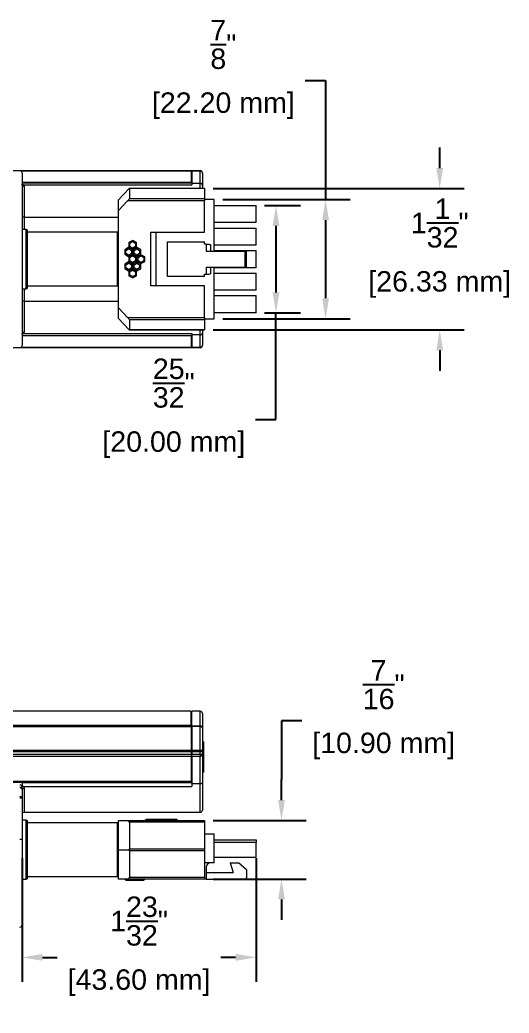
# Model space of a CAD drawing. Header units: inches. Extents: x 1 to 23.4, y -2.8 to 12.5.
# Drawn here: x 15.8 to 19.39, y 3.95 to 11.24 of the extents above; entities that cross this region are included whole.
import ezdxf

# ---------------------------------------------------------------- set-up
doc = ezdxf.new("R2010")
doc.units = ezdxf.units.IN
doc.header["$MEASUREMENT"] = 0
doc.layers.get('Defpoints').update_dxf_attribs({"color": 1})
doc.layers.add('Graze 2.0 Int', color=7, linetype='Continuous')
doc.styles.get("Standard").update_dxf_attribs({"font": 'Arial.ttf'})
doc.dimstyles.new('.1 DIM', dxfattribs={"dimscale": 0, "dimtxt": 0.15, "dimasz": 0.15, "dimexe": 0.18, "dimexo": 0.0625, "dimgap": 0.09, "dimtad": 0, "dimtih": 1, "dimtoh": 1, "dimdec": 5, "dimzin": 0, "dimdsep": 46, "dimlunit": 4, "dimtxsty": 'Standard', "dimcen": 0.09, "dimadec": 0, "dimazin": 0, "dimtfac": 1, "dimtdec": 5, "dimtofl": 0, "dimtmove": 0, "dimatfit": 3, "dimfxl": 1, "dimtolj": 1, "dimtzin": 0, "dimarcsym": 0})

# ---------------------------------------------------------------- blocks, each defined once
blk = doc.blocks.new('*D13')
at = {"layer": 'Defpoints', "color": 0, "lineweight": -2, "transparency": 16777216}
for p, q in [((15.8195, 5.0857), (15.8195, 4.1788)), ((17.536, 5.0857), (17.536, 4.1788)), ((15.9695, 4.3588), (16.0782, 4.3588)), ((17.386, 4.3588), (17.2773, 4.3588))]:
    blk.add_line(p, q, dxfattribs=at)
at = {"layer": 'Defpoints', "color": 0, "transparency": 16777216}
for p in [(15.8195, 5.1482), (17.536, 5.1482), (17.536, 4.3588)]:
    blk.add_point(p, dxfattribs=at)
for points in [[(15.9695, 4.3838), (15.9695, 4.3338), (15.8195, 4.3588)], [(17.386, 4.3838), (17.386, 4.3338), (17.536, 4.3588)]]:
    blk.add_solid(points, dxfattribs=at)
at = {"layer": 'Defpoints', "color": 0, "transparency": 16777216, "char_height": 0.15, "attachment_point": 5}
for s, insert in [('\\A1;1{\\H1x;\\S23/32;}"', (16.6777, 4.6253)), ('\\A1;[43.60 mm]', (16.6777, 4.1734))]:
    blk.add_mtext(s, dxfattribs=dict(at, insert=insert))
blk = doc.blocks.new('*D14')
at = {"layer": 'Defpoints', "color": 0, "lineweight": -2, "transparency": 16777216}
for p, q in [((17.8722, 6.0952), (17.7222, 6.0952)), ((17.7222, 6.0952), (17.7222, 5.6627)), ((17.7222, 5.5127), (17.7222, 5.6627)), ((17.2206, 5.3627), (17.9022, 5.3627)), ((17.2206, 4.9336), (17.9022, 4.9336)), ((17.7222, 4.7836), (17.7222, 4.6336))]:
    blk.add_line(p, q, dxfattribs=at)
at = {"layer": 'Defpoints', "color": 0, "transparency": 16777216}
for p in [(17.1581, 5.3627), (17.1581, 4.9336), (17.7222, 4.9336)]:
    blk.add_point(p, dxfattribs=at)
for points in [[(17.6972, 5.5127), (17.7472, 5.5127), (17.7222, 5.3627)], [(17.6972, 4.7836), (17.7472, 4.7836), (17.7222, 4.9336)]]:
    blk.add_solid(points, dxfattribs=at)
at = {"layer": 'Defpoints', "color": 0, "transparency": 16777216, "char_height": 0.15, "attachment_point": 5}
for s, insert in [('\\A1;{\\H1x;\\S7/16;}"', (18.4717, 6.3596)), ('\\A1;[10.90 mm]', (18.4717, 5.9098))]:
    blk.add_mtext(s, dxfattribs=dict(at, insert=insert))
blk = doc.blocks.new('*D21')
at = {"layer": 'Defpoints', "color": 0, "lineweight": -2, "transparency": 16777216}
for p, q in [((17.5985, 9.8751), (17.8619, 9.8751)), ((17.6819, 9.7251), (17.6819, 9.2377)), ((17.5985, 9.0877), (17.8619, 9.0877)), ((17.6819, 8.3059), (17.6819, 9.0877)), ((17.5319, 8.3059), (17.6819, 8.3059))]:
    blk.add_line(p, q, dxfattribs=at)
at = {"layer": 'Defpoints', "color": 0, "transparency": 16777216}
for p in [(17.536, 9.8751), (17.536, 9.0877), (17.6819, 9.0877)]:
    blk.add_point(p, dxfattribs=at)
for points in [[(17.6569, 9.7251), (17.7069, 9.7251), (17.6819, 9.8751)], [(17.6569, 9.2377), (17.7069, 9.2377), (17.6819, 9.0877)]]:
    blk.add_solid(points, dxfattribs=at)
at = {"layer": 'Defpoints', "color": 0, "transparency": 16777216, "char_height": 0.15, "attachment_point": 5}
for s, insert in [('\\A1;{\\H1x;\\S25/32;}"', (16.9324, 8.5723)), ('\\A1;[20.00 mm]', (16.9324, 8.1204))]:
    blk.add_mtext(s, dxfattribs=dict(at, insert=insert))
blk = doc.blocks.new('*D22')
at = {"layer": 'Defpoints', "color": 0, "lineweight": -2, "transparency": 16777216}
for p, q in [((17.8956, 10.7926), (18.0456, 10.7926)), ((18.0456, 10.7926), (18.0456, 9.9184)), ((17.2914, 9.9184), (18.2256, 9.9184)), ((18.0456, 9.7684), (18.0456, 9.1944)), ((17.2914, 9.0444), (18.2256, 9.0444))]:
    blk.add_line(p, q, dxfattribs=at)
at = {"layer": 'Defpoints', "color": 0, "transparency": 16777216}
for p in [(17.2289, 9.9184), (17.2289, 9.0444), (18.0456, 9.0444)]:
    blk.add_point(p, dxfattribs=at)
for points in [[(18.0206, 9.7684), (18.0706, 9.7684), (18.0456, 9.9184)], [(18.0206, 9.1944), (18.0706, 9.1944), (18.0456, 9.0444)]]:
    blk.add_solid(points, dxfattribs=at)
at = {"layer": 'Defpoints', "color": 0, "transparency": 16777216, "char_height": 0.15, "attachment_point": 5}
for s, insert in [('\\A1;{\\H1x;\\S7/8;}"', (17.296, 11.057)), ('\\A1;[22.20 mm]', (17.296, 10.6072))]:
    blk.add_mtext(s, dxfattribs=dict(at, insert=insert))
blk = doc.blocks.new('*D23')
at = {"layer": 'Defpoints', "color": 0, "lineweight": -2, "transparency": 16777216}
for p, q in [((18.8825, 10.1498), (18.8825, 10.2998)), ((17.2206, 9.9998), (19.0625, 9.9998)), ((17.2206, 8.963), (19.0625, 8.963)), ((18.8825, 8.813), (18.8825, 8.663))]:
    blk.add_line(p, q, dxfattribs=at)
at = {"layer": 'Defpoints', "color": 0, "transparency": 16777216}
for p in [(17.1581, 9.9998), (17.1581, 8.963), (18.8825, 8.963)]:
    blk.add_point(p, dxfattribs=at)
for points in [[(18.8575, 10.1498), (18.9075, 10.1498), (18.8825, 9.9998)], [(18.8575, 8.813), (18.9075, 8.813), (18.8825, 8.963)]]:
    blk.add_solid(points, dxfattribs=at)
at = {"layer": 'Defpoints', "color": 0, "transparency": 16777216, "char_height": 0.15, "attachment_point": 5}
for s, insert in [('\\A1;1{\\H1x;\\S1/32;}"', (18.8825, 9.7468)), ('\\A1;[26.33 mm]', (18.8825, 9.296))]:
    blk.add_mtext(s, dxfattribs=dict(at, insert=insert))

msp = doc.modelspace()

# ---------------------------------------------------------------- linework, layer by layer
at = {"layer": 'Graze 2.0 Int', "color": 7, "linetype": 'Continuous', "lineweight": 15}
for p, q in [((12.678801, 10.131035), (17.061604, 10.131035)), ((17.061604, 10.127956), (17.061604, 10.131035)), ((17.063572, 10.131035), (17.126565, 10.131035)), ((17.063572, 10.127956), (17.063572, 10.131035)), ((17.126565, 10.131035), (17.126565, 10.127956)), ((15.819478, 10.114608), (15.819478, 8.848249)), ((17.061604, 10.044421), (17.061604, 10.127956)), ((17.061604, 10.065073), (17.063572, 10.06509)), ((17.126565, 10.127956), (17.063572, 10.127956)), ((17.063572, 10.127956), (17.063572, 10.041811)), ((17.126565, 10.036799), (17.126565, 10.127956)), ((17.142313, 10.11344), (17.142313, 10.115287)), ((17.142313, 10.11344), (17.142313, 10.02263)), ((17.061604, 10.044421), (15.819478, 10.044421)), ((15.819478, 10.041811), (17.063572, 10.041811)), ((15.821587, 10.026522), (15.820438, 10.027495)), ((15.829717, 10.02625), (15.829732, 10.026239)), ((15.829815, 10.02625), (17.063572, 10.02625)), ((15.835226, 10.017386), (15.835226, 10.008619)), ((16.528139, 9.917239), (16.605674, 9.99983)), ((17.158061, 9.99983), (16.605674, 9.99983)), ((16.606879, 9.998625), (16.606879, 9.927109)), ((17.158061, 9.998625), (16.606879, 9.998625)), ((17.061604, 10.046057), (17.063572, 10.046064)), ((17.061604, 10.041811), (17.061604, 10.044421)), ((17.063572, 10.041811), (17.063572, 10.036799)), ((17.063572, 10.036799), (17.063572, 10.02625)), ((17.126565, 10.036799), (17.063572, 10.036799)), ((17.142313, 10.02263), (17.142313, 9.99983)), ((17.158061, 9.99983), (17.158061, 9.998625)), ((17.158061, 9.998625), (17.158061, 9.927109)), ((16.528139, 9.838499), (16.528139, 9.917239)), ((16.606879, 9.927109), (17.158061, 9.927109)), ((17.158061, 9.927109), (17.158061, 9.908629)), ((17.228927, 9.918437), (17.158061, 9.918437)), ((17.228927, 9.540484), (17.228927, 9.918437)), ((16.593976, 9.908629), (16.528139, 9.838499)), ((16.528139, 9.124358), (16.528139, 9.838499)), ((17.158061, 9.908629), (16.593976, 9.908629)), ((17.158061, 9.678279), (17.158061, 9.908629)), ((17.228927, 9.87513), (17.536013, 9.87513)), ((17.536013, 9.749145), (17.536013, 9.87513)), ((15.835226, 9.788515), (15.819478, 9.788515)), ((15.850974, 9.697964), (15.819478, 9.697964)), ((17.536013, 9.749145), (17.228927, 9.749145)), ((17.228927, 9.709775), (17.536013, 9.709775)), ((17.536013, 9.583791), (17.536013, 9.709775)), ((16.520265, 9.678279), (15.858848, 9.678279)), ((16.76436, 9.678279), (17.158061, 9.678279)), ((16.76436, 9.284578), (16.76436, 9.678279)), ((16.80373, 9.284578), (16.80373, 9.678279)), ((16.600933, 9.566913), (16.572249, 9.550352)), ((16.580496, 9.54559), (16.572249, 9.550352)), ((16.572249, 9.550352), (16.572249, 9.51723)), ((16.580496, 9.54559), (16.600933, 9.557389)), ((16.600933, 9.557389), (16.600933, 9.566913)), ((16.629617, 9.550352), (16.600933, 9.566913)), ((16.600933, 9.557389), (16.62137, 9.54559)), ((16.631203, 9.61924), (16.602549, 9.602697)), ((16.610732, 9.597972), (16.602549, 9.602697)), ((16.602549, 9.602697), (16.602549, 9.56961)), ((16.610732, 9.574334), (16.602549, 9.56961)), ((16.602549, 9.56961), (16.631203, 9.553066)), ((16.610732, 9.597972), (16.631203, 9.609791)), ((16.610732, 9.574334), (16.610732, 9.597972)), ((16.631203, 9.562515), (16.610732, 9.574334)), ((16.62137, 9.54559), (16.629617, 9.550352)), ((16.629617, 9.51723), (16.629617, 9.550352)), ((16.631203, 9.609791), (16.631203, 9.61924)), ((16.659857, 9.602697), (16.631203, 9.61924)), ((16.631203, 9.609791), (16.651674, 9.597972)), ((16.651674, 9.574334), (16.631203, 9.562515)), ((16.631203, 9.553066), (16.659857, 9.56961)), ((16.631203, 9.553066), (16.631203, 9.562515)), ((16.661563, 9.566913), (16.632879, 9.550352)), ((16.641126, 9.54559), (16.632879, 9.550352)), ((16.632879, 9.550352), (16.632879, 9.51723)), ((16.641126, 9.54559), (16.661563, 9.557389)), ((16.651674, 9.597972), (16.659857, 9.602697)), ((16.651674, 9.597972), (16.651674, 9.574334)), ((16.651674, 9.574334), (16.659857, 9.56961)), ((16.659857, 9.56961), (16.659857, 9.602697)), ((16.661563, 9.557389), (16.661563, 9.566913)), ((16.690247, 9.550352), (16.661563, 9.566913)), ((16.661563, 9.557389), (16.682, 9.54559)), ((16.682, 9.54559), (16.690247, 9.550352)), ((16.690247, 9.51723), (16.690247, 9.550352)), ((16.886407, 9.353476), (16.886407, 9.609381)), ((16.886407, 9.609381), (17.158061, 9.609381)), ((17.158061, 9.592403), (17.158061, 9.609381)), ((17.169872, 9.591665), (17.158061, 9.592403)), ((17.169872, 9.591665), (17.169872, 9.540484)), ((17.536013, 9.583791), (17.228927, 9.583791)), ((16.580496, 9.521992), (16.572249, 9.51723)), ((16.572249, 9.51723), (16.600933, 9.500669)), ((16.580496, 9.521992), (16.580496, 9.54559)), ((16.600933, 9.510193), (16.580496, 9.521992)), ((16.62137, 9.521992), (16.600933, 9.510193)), ((16.600933, 9.500669), (16.629617, 9.51723)), ((16.600933, 9.500669), (16.600933, 9.510193)), ((16.631264, 9.514289), (16.602806, 9.497859)), ((16.610568, 9.493378), (16.602806, 9.497859)), ((16.602806, 9.497859), (16.602806, 9.464999)), ((16.610568, 9.493378), (16.631264, 9.505326)), ((16.610568, 9.46948), (16.610568, 9.493378)), ((16.62137, 9.54559), (16.62137, 9.521992)), ((16.62137, 9.521992), (16.629617, 9.51723)), ((16.631264, 9.505326), (16.631264, 9.514289)), ((16.659722, 9.497859), (16.631264, 9.514289)), ((16.631264, 9.505326), (16.65196, 9.493378)), ((16.641126, 9.521992), (16.632879, 9.51723)), ((16.632879, 9.51723), (16.661563, 9.500669)), ((16.641126, 9.521992), (16.641126, 9.54559)), ((16.661563, 9.510193), (16.641126, 9.521992)), ((16.65196, 9.493378), (16.659722, 9.497859)), ((16.65196, 9.493378), (16.65196, 9.46948)), ((16.659722, 9.464999), (16.659722, 9.497859)), ((16.682, 9.521992), (16.661563, 9.510193)), ((16.661563, 9.500669), (16.690247, 9.51723)), ((16.661563, 9.500669), (16.661563, 9.510193)), ((16.691894, 9.514289), (16.663436, 9.497859)), ((16.671198, 9.493378), (16.663436, 9.497859)), ((16.663436, 9.497859), (16.663436, 9.464999)), ((16.671198, 9.493378), (16.691894, 9.505326)), ((16.671198, 9.46948), (16.671198, 9.493378)), ((16.682, 9.54559), (16.682, 9.521992)), ((16.682, 9.521992), (16.690247, 9.51723)), ((16.691894, 9.505326), (16.691894, 9.514289)), ((16.720352, 9.497859), (16.691894, 9.514289)), ((16.691894, 9.505326), (16.71259, 9.493378)), ((16.71259, 9.493378), (16.720352, 9.497859)), ((16.71259, 9.493378), (16.71259, 9.46948)), ((16.720352, 9.464999), (16.720352, 9.497859)), ((17.169872, 9.540484), (17.453336, 9.540484)), ((17.228927, 9.544421), (17.536013, 9.544421)), ((17.453336, 9.540484), (17.453336, 9.422374)), ((17.453336, 9.540484), (17.465147, 9.540484)), ((17.465147, 9.422374), (17.465147, 9.540484)), ((17.536013, 9.418437), (17.536013, 9.544421)), ((16.600933, 9.462188), (16.572249, 9.445627)), ((16.580496, 9.440866), (16.572249, 9.445627)), ((16.572249, 9.445627), (16.572249, 9.412506)), ((16.580496, 9.417267), (16.572249, 9.412506)), ((16.572249, 9.412506), (16.600933, 9.395945)), ((16.580496, 9.440866), (16.600933, 9.452665)), ((16.580496, 9.417267), (16.580496, 9.440866)), ((16.600933, 9.405468), (16.580496, 9.417267)), ((16.600933, 9.452665), (16.600933, 9.462188)), ((16.629617, 9.445627), (16.600933, 9.462188)), ((16.600933, 9.452665), (16.62137, 9.440866)), ((16.62137, 9.417267), (16.600933, 9.405468)), ((16.600933, 9.395945), (16.629617, 9.412506)), ((16.600933, 9.395945), (16.600933, 9.405468)), ((16.631203, 9.409791), (16.602549, 9.393248)), ((16.610568, 9.46948), (16.602806, 9.464999)), ((16.602806, 9.464999), (16.631264, 9.448568)), ((16.631264, 9.457531), (16.610568, 9.46948)), ((16.62137, 9.440866), (16.629617, 9.445627)), ((16.62137, 9.440866), (16.62137, 9.417267)), ((16.62137, 9.417267), (16.629617, 9.412506)), ((16.629617, 9.412506), (16.629617, 9.445627)), ((16.631203, 9.400343), (16.631203, 9.409791)), ((16.659857, 9.393248), (16.631203, 9.409791)), ((16.65196, 9.46948), (16.631264, 9.457531)), ((16.631264, 9.448568), (16.659722, 9.464999)), ((16.631264, 9.448568), (16.631264, 9.457531)), ((16.661563, 9.462188), (16.632879, 9.445627)), ((16.641126, 9.440866), (16.632879, 9.445627)), ((16.632879, 9.445627), (16.632879, 9.412506)), ((16.641126, 9.417267), (16.632879, 9.412506)), ((16.632879, 9.412506), (16.661563, 9.395945)), ((16.641126, 9.440866), (16.661563, 9.452665)), ((16.641126, 9.417267), (16.641126, 9.440866)), ((16.661563, 9.405468), (16.641126, 9.417267)), ((16.65196, 9.46948), (16.659722, 9.464999)), ((16.661563, 9.452665), (16.661563, 9.462188)), ((16.690247, 9.445627), (16.661563, 9.462188)), ((16.661563, 9.452665), (16.682, 9.440866)), ((16.682, 9.417267), (16.661563, 9.405468)), ((16.661563, 9.395945), (16.690247, 9.412506)), ((16.661563, 9.395945), (16.661563, 9.405468)), ((16.671198, 9.46948), (16.663436, 9.464999)), ((16.663436, 9.464999), (16.691894, 9.448568)), ((16.691894, 9.457531), (16.671198, 9.46948)), ((16.682, 9.440866), (16.690247, 9.445627)), ((16.682, 9.440866), (16.682, 9.417267)), ((16.682, 9.417267), (16.690247, 9.412506)), ((16.690247, 9.412506), (16.690247, 9.445627)), ((16.71259, 9.46948), (16.691894, 9.457531)), ((16.691894, 9.448568), (16.720352, 9.464999)), ((16.691894, 9.448568), (16.691894, 9.457531)), ((16.71259, 9.46948), (16.720352, 9.464999)), ((17.169872, 9.422374), (17.453336, 9.422374)), ((17.169872, 9.422374), (17.169872, 9.371192)), ((17.228927, 9.044421), (17.228927, 9.422374)), ((17.536013, 9.418437), (17.228927, 9.418437)), ((17.453336, 9.422374), (17.465147, 9.422374)), ((16.610732, 9.388523), (16.602549, 9.393248)), ((16.602549, 9.393248), (16.602549, 9.360161)), ((16.610732, 9.364885), (16.602549, 9.360161)), ((16.602549, 9.360161), (16.631203, 9.343617)), ((16.610732, 9.388523), (16.631203, 9.400343)), ((16.610732, 9.364885), (16.610732, 9.388523)), ((16.631203, 9.353066), (16.610732, 9.364885)), ((16.631203, 9.400343), (16.651674, 9.388523)), ((16.651674, 9.364885), (16.631203, 9.353066)), ((16.631203, 9.343617), (16.659857, 9.360161)), ((16.631203, 9.343617), (16.631203, 9.353066)), ((16.651674, 9.388523), (16.659857, 9.393248)), ((16.651674, 9.388523), (16.651674, 9.364885)), ((16.651674, 9.364885), (16.659857, 9.360161)), ((16.659857, 9.360161), (16.659857, 9.393248)), ((17.158061, 9.353476), (16.886407, 9.353476)), ((17.158061, 9.370454), (17.169872, 9.371192)), ((17.158061, 9.353476), (17.158061, 9.370454)), ((17.228927, 9.379067), (17.536013, 9.379067)), ((17.536013, 9.253082), (17.536013, 9.379067)), ((15.819478, 9.264893), (15.850974, 9.264893)), ((15.858848, 9.284578), (16.520265, 9.284578)), ((17.158061, 9.284578), (16.76436, 9.284578)), ((17.158061, 9.054229), (17.158061, 9.284578)), ((17.536013, 9.253082), (17.228927, 9.253082)), ((17.228927, 9.213712), (17.536013, 9.213712)), ((17.536013, 9.087728), (17.536013, 9.213712)), ((15.835226, 9.174342), (15.819478, 9.174342)), ((16.528139, 9.124358), (16.593976, 9.054229)), ((16.528139, 9.045618), (16.528139, 9.124358)), ((16.605674, 8.963027), (16.528139, 9.045618)), ((16.593976, 9.054229), (17.158061, 9.054229)), ((17.158061, 9.054229), (17.158061, 9.035749)), ((17.158061, 9.044421), (17.228927, 9.044421)), ((17.536013, 9.087728), (17.228927, 9.087728)), ((17.158061, 9.035749), (16.606879, 9.035749)), ((16.606879, 9.035749), (16.606879, 8.964232)), ((16.606879, 8.964232), (17.158061, 8.964232)), ((17.158061, 9.035749), (17.158061, 8.964232)), ((17.158061, 8.964232), (17.158061, 8.963027)), ((15.819478, 8.921046), (17.063572, 8.921046)), ((17.061604, 8.918437), (15.819478, 8.918437)), ((15.829732, 8.936619), (15.829717, 8.936608)), ((15.829815, 8.936608), (17.063572, 8.936608)), ((16.605674, 8.963027), (17.158061, 8.963027)), ((17.061604, 8.918437), (17.061604, 8.921046)), ((17.061604, 8.834901), (17.061604, 8.918437)), ((17.061604, 8.916801), (17.063572, 8.916794)), ((17.061604, 8.897784), (17.063572, 8.897767)), ((17.063572, 8.936608), (17.063572, 8.926059)), ((17.126565, 8.926059), (17.063572, 8.926059)), ((17.063572, 8.926059), (17.063572, 8.921046)), ((17.063572, 8.921046), (17.063572, 8.834901)), ((17.126565, 8.834901), (17.126565, 8.926059)), ((17.142313, 8.963027), (17.142313, 8.940228)), ((17.142313, 8.940228), (17.142313, 8.849418)), ((17.061604, 8.831822), (12.678801, 8.831822)), ((17.061604, 8.831822), (17.061604, 8.834901)), ((17.063572, 8.834901), (17.126565, 8.834901)), ((17.063572, 8.831822), (17.063572, 8.834901)), ((17.126565, 8.831822), (17.063572, 8.831822)), ((17.126565, 8.834901), (17.126565, 8.831822)), ((17.142313, 8.84757), (17.142313, 8.849418)), ((17.057667, 6.163926), (5.226957, 6.163926)), ((17.057667, 6.163926), (17.057667, 6.062101)), ((17.126565, 6.163926), (17.063572, 6.163926)), ((17.063572, 6.057217), (17.063572, 6.163926)), ((17.142313, 6.148178), (17.142313, 6.042623)), ((17.061604, 6.052155), (5.223021, 6.052155)), ((17.061604, 6.049122), (5.223021, 6.049122)), ((5.226957, 6.062101), (17.057667, 6.062101)), ((17.063572, 6.11865), (17.057667, 6.11865)), ((17.057667, 6.062101), (17.057667, 6.052155)), ((17.061604, 6.049122), (17.061604, 6.052155)), ((17.061604, 5.878769), (17.061604, 6.049122)), ((17.063572, 6.057217), (17.126565, 6.057217)), ((17.063572, 6.052396), (17.063572, 6.057217)), ((17.126565, 6.052396), (17.063572, 6.052396)), ((17.063572, 6.052396), (17.063572, 5.878769)), ((17.126565, 6.052396), (17.126565, 6.057217)), ((17.126565, 5.878769), (17.126565, 6.052396)), ((17.142313, 6.042623), (17.142313, 5.873786)), ((17.061604, 5.96117), (17.063572, 5.96117)), ((17.150187, 5.939868), (17.142313, 5.939868)), ((17.150187, 5.939868), (17.150187, 5.871553)), ((5.223021, 5.878769), (17.061604, 5.878769)), ((17.061604, 5.866311), (5.223021, 5.866311)), ((5.223021, 5.849013), (17.061604, 5.849013)), ((17.061604, 5.83375), (5.223021, 5.83375)), ((17.061604, 5.866311), (17.061604, 5.878769)), ((17.061604, 5.849013), (17.061604, 5.866311)), ((17.061604, 5.86568), (17.063572, 5.865697)), ((17.061604, 5.83375), (17.061604, 5.849013)), ((17.061604, 5.846664), (17.063572, 5.846671)), ((17.061604, 5.648058), (17.061604, 5.83375)), ((17.063572, 5.878769), (17.126565, 5.878769)), ((17.063572, 5.866311), (17.063572, 5.878769)), ((17.126565, 5.866311), (17.063572, 5.866311)), ((17.063572, 5.866311), (17.063572, 5.849013)), ((17.063572, 5.849013), (17.126565, 5.849013)), ((17.063572, 5.83375), (17.063572, 5.849013)), ((17.126565, 5.83375), (17.063572, 5.83375)), ((17.063572, 5.83375), (17.063572, 5.64263)), ((17.126565, 5.878769), (17.126565, 5.866311)), ((17.142313, 5.866311), (17.126565, 5.866311)), ((17.126565, 5.849013), (17.126565, 5.866311)), ((17.126565, 5.849013), (17.142313, 5.849013)), ((17.126565, 5.849013), (17.126565, 5.83375)), ((17.126565, 5.632259), (17.126565, 5.83375)), ((17.142313, 5.866311), (17.142313, 5.873786)), ((17.150187, 5.871553), (17.142313, 5.871553)), ((17.142313, 5.866311), (17.142313, 5.849013)), ((17.150187, 5.856447), (17.142313, 5.856447)), ((17.142313, 5.839855), (17.142313, 5.849013)), ((17.150187, 5.844416), (17.142313, 5.844416)), ((17.142313, 5.839855), (17.142313, 5.639131)), ((17.150187, 5.871553), (17.150187, 5.856447)), ((17.150187, 5.856447), (17.150187, 5.844416)), ((17.150187, 5.844416), (17.150187, 5.810507)), ((17.061604, 5.81977), (17.063572, 5.819763)), ((17.061604, 5.800754), (17.063572, 5.800737)), ((17.063572, 5.762371), (17.061604, 5.762371)), ((17.150187, 5.810507), (17.142313, 5.810507)), ((17.150187, 5.810507), (17.150187, 5.71936)), ((17.063572, 5.719064), (17.061604, 5.719064)), ((17.150187, 5.71936), (17.142313, 5.71936)), ((17.142313, 5.716668), (17.150187, 5.716668)), ((17.150187, 5.716588), (17.142313, 5.716588)), ((17.142313, 5.716567), (17.150187, 5.716567)), ((17.150187, 5.71936), (17.150187, 5.716668)), ((17.150187, 5.716668), (17.150187, 5.716588)), ((17.150187, 5.716588), (17.150187, 5.716567)), ((17.061604, 5.648058), (5.223021, 5.648058)), ((15.819478, 5.64263), (15.740738, 5.64263)), ((15.819478, 5.64263), (17.063572, 5.64263)), ((15.829717, 5.612454), (15.829732, 5.612435)), ((15.829815, 5.612454), (17.063572, 5.612454)), ((17.063572, 5.671814), (17.061604, 5.671814)), ((17.063572, 5.64263), (17.063572, 5.632259)), ((17.126565, 5.632259), (17.063572, 5.632259)), ((17.063572, 5.632259), (17.063572, 5.612454)), ((15.819478, 5.589431), (15.819478, 5.526153)), ((15.835226, 5.597943), (15.835226, 5.584867)), ((15.819478, 5.526153), (15.819478, 5.226997)), ((15.835226, 5.423768), (17.126565, 5.423768)), ((15.850974, 5.364713), (15.819478, 5.364713)), ((16.520265, 5.345028), (15.858848, 5.345028)), ((16.528139, 5.148177), (16.528139, 5.362744)), ((16.528139, 5.362744), (16.593976, 5.362744)), ((16.593976, 5.362744), (17.158061, 5.362744)), ((16.606879, 5.349841), (16.606879, 5.154959)), ((17.158061, 5.349841), (16.606879, 5.349841)), ((16.731683, 5.370927), (16.7235, 5.362744)), ((16.752154, 5.370927), (16.731683, 5.370927)), ((16.752154, 5.362744), (16.752154, 5.370927)), ((16.772625, 5.370927), (16.752154, 5.370927)), ((16.762077, 5.370992), (16.762012, 5.370927)), ((16.782514, 5.370992), (16.762077, 5.370992)), ((16.772625, 5.370927), (16.780808, 5.362744)), ((16.782514, 5.362744), (16.782514, 5.370992)), ((16.802951, 5.370992), (16.782514, 5.370992)), ((16.792313, 5.370927), (16.78413, 5.362744)), ((16.812784, 5.370927), (16.792313, 5.370927)), ((16.802951, 5.370992), (16.803015, 5.370927)), ((16.812784, 5.362744), (16.812784, 5.370927)), ((16.833255, 5.370927), (16.812784, 5.370927)), ((16.822707, 5.370992), (16.822642, 5.370927)), ((16.843144, 5.370992), (16.822707, 5.370992)), ((16.833255, 5.370927), (16.841438, 5.362744)), ((16.843144, 5.362744), (16.843144, 5.370992)), ((16.863581, 5.370992), (16.843144, 5.370992)), ((16.852943, 5.370927), (16.84476, 5.362744)), ((16.873414, 5.370927), (16.852943, 5.370927)), ((16.863581, 5.370992), (16.863645, 5.370927)), ((16.873414, 5.362744), (16.873414, 5.370927)), ((16.893885, 5.370927), (16.873414, 5.370927)), ((16.883337, 5.370992), (16.883272, 5.370927)), ((16.903774, 5.370992), (16.883337, 5.370992)), ((16.893885, 5.370927), (16.902068, 5.362744)), ((16.903774, 5.362744), (16.903774, 5.370992)), ((16.924211, 5.370992), (16.903774, 5.370992)), ((16.924211, 5.370992), (16.932458, 5.362744)), ((16.934105, 5.370506), (16.924696, 5.370506)), ((16.934105, 5.362744), (16.934105, 5.370506)), ((16.954801, 5.370506), (16.934105, 5.370506)), ((16.954801, 5.370506), (16.962563, 5.362744)), ((17.158061, 5.362744), (17.158061, 5.349841)), ((17.158061, 5.349841), (17.158061, 5.154959)), ((17.158061, 5.264319), (17.228927, 5.264319)), ((17.228927, 5.051721), (17.228927, 5.264319)), ((15.819478, 5.226997), (15.819478, 4.596996)), ((17.228927, 5.221012), (17.536013, 5.221012)), ((17.536013, 5.201327), (17.228927, 5.201327)), ((17.536013, 5.221012), (17.536013, 5.201327)), ((17.536013, 5.095028), (17.536013, 5.201327)), ((16.528139, 5.148177), (16.605674, 5.148177)), ((16.528139, 4.93361), (16.528139, 5.148177)), ((16.606879, 5.154959), (17.158061, 5.154959)), ((17.158061, 5.141396), (16.606879, 5.141396)), ((16.606879, 5.141396), (16.606879, 4.946514)), ((17.158061, 5.154959), (17.158061, 5.141396)), ((17.158061, 5.141396), (17.158061, 4.946514)), ((17.228927, 5.051721), (17.158061, 5.051721)), ((17.228927, 5.095028), (17.536013, 5.095028)), ((17.347037, 5.051721), (17.366722, 4.980855)), ((17.347037, 5.051721), (17.406092, 5.051721)), ((17.465147, 5.00054), (17.406092, 5.051721)), ((17.169872, 5.020225), (17.169872, 4.93361)), ((17.169872, 4.980855), (17.366722, 4.980855)), ((17.465147, 5.00054), (17.465147, 4.941484)), ((15.819478, 4.931642), (15.850974, 4.931642)), ((15.858848, 4.951327), (16.520265, 4.951327)), ((16.593976, 4.93361), (16.528139, 4.93361)), ((16.580496, 4.925363), (16.572249, 4.93361)), ((16.580496, 4.925363), (16.600933, 4.925363)), ((17.158061, 4.93361), (16.593976, 4.93361)), ((16.600933, 4.925363), (16.600933, 4.93361)), ((16.600933, 4.925363), (16.62137, 4.925363)), ((16.610732, 4.925428), (16.602549, 4.93361)), ((16.606879, 4.946514), (17.158061, 4.946514)), ((16.610732, 4.925428), (16.631203, 4.925428)), ((16.62137, 4.925363), (16.621435, 4.925428)), ((16.631203, 4.925428), (16.631203, 4.93361)), ((16.631203, 4.925428), (16.651674, 4.925428)), ((16.641126, 4.925363), (16.641061, 4.925428)), ((16.641126, 4.925363), (16.661563, 4.925363)), ((16.651674, 4.925428), (16.659857, 4.93361)), ((16.661563, 4.925363), (16.661563, 4.93361)), ((16.661563, 4.925363), (16.682, 4.925363)), ((16.682, 4.925363), (16.690247, 4.93361)), ((16.682485, 4.925849), (16.691894, 4.925849)), ((16.691894, 4.925849), (16.691894, 4.93361)), ((16.691894, 4.925849), (16.71259, 4.925849)), ((16.71259, 4.925849), (16.720352, 4.93361)), ((17.158061, 4.946514), (17.158061, 4.93361)), ((17.169872, 4.93361), (17.158061, 4.93361)), ((17.169872, 4.93361), (17.453336, 4.93361)), ((17.453336, 4.93361), (17.465147, 4.941484))]:
    msp.add_line(p, q, dxfattribs=at)
at = {"layer": 'Graze 2.0 Int', "color": 8, "linetype": 'Continuous', "lineweight": 15}
for p, q in [((17.061604, 10.127956), (15.812086, 10.127956)), ((15.835226, 9.788515), (16.528139, 9.788515)), ((15.835226, 9.788515), (15.835226, 9.697964)), ((15.850974, 9.264893), (15.850974, 9.697964)), ((16.520265, 9.284578), (16.520265, 9.678279)), ((17.201368, 9.589696), (17.201368, 9.540484)), ((17.201368, 9.422374), (17.201368, 9.373161)), ((15.835226, 9.264893), (15.835226, 9.174342)), ((15.835226, 9.174342), (16.528139, 9.174342)), ((15.812086, 8.834901), (17.061604, 8.834901)), ((17.126565, 6.057217), (17.126565, 6.163926)), ((17.057667, 6.056294), (17.063572, 6.056294)), ((17.061604, 6.045004), (17.063572, 6.045004)), ((17.061604, 5.972981), (17.063572, 5.972981)), ((15.850974, 4.931642), (15.850974, 5.364713)), ((16.520265, 4.951327), (16.520265, 5.345028))]:
    msp.add_line(p, q, dxfattribs=at)
at = {"layer": 'Graze 2.0 Int', "color": 7, "linetype": 'Continuous', "lineweight": 15, "flags": 128}
for points in [[(17.169872, 9.591665), (17.170477, 9.591627), (17.172269, 9.591515), (17.17518, 9.591333), (17.179097, 9.591088), (17.183869, 9.59079), (17.189315, 9.59045), (17.195223, 9.59008), (17.201368, 9.589696)], [(17.169872, 9.371192), (17.17035, 9.371222), (17.171771, 9.371311), (17.174091, 9.371456), (17.17724, 9.371653), (17.181122, 9.371896), (17.18562, 9.372177), (17.190595, 9.372488), (17.195898, 9.372819), (17.201368, 9.373161)], [(17.126565, 6.052396), (17.129637, 6.052208), (17.132591, 6.051652), (17.135314, 6.050749), (17.1377, 6.049533), (17.139659, 6.048052), (17.141114, 6.046363), (17.14201, 6.044529), (17.142313, 6.042623)], [(17.126565, 5.878769), (17.129637, 5.878673), (17.132591, 5.878389), (17.135314, 5.877929), (17.1377, 5.877309), (17.139659, 5.876554), (17.141114, 5.875692), (17.14201, 5.874758), (17.142313, 5.873786)], [(17.142313, 5.839855), (17.14201, 5.838664), (17.141114, 5.837519), (17.139659, 5.836464), (17.1377, 5.835538), (17.135314, 5.834779), (17.132591, 5.834215), (17.129637, 5.833868), (17.126565, 5.83375)], [(17.142313, 5.639131), (17.14201, 5.637791), (17.141114, 5.636501), (17.139659, 5.635313), (17.1377, 5.634272), (17.135314, 5.633417), (17.132591, 5.632782), (17.129637, 5.632391), (17.126565, 5.632259)], [(15.835226, 5.597943), (15.832154, 5.597779), (15.829199, 5.597295), (15.826477, 5.596508), (15.82409, 5.59545), (15.822132, 5.59416), (15.820677, 5.592688), (15.81978, 5.591091), (15.819478, 5.589431)]]:
    msp.add_lwpolyline(points, dxfattribs=at)
at = {"layer": 'Graze 2.0 Int', "color": 7, "linetype": 'Continuous', "lineweight": 15}
for centre, radius, start, end in [((15.803729, 10.114608), 0.015748, 0.0012248, 89.9986084), ((17.126565, 10.115287), 0.015748, 0, 90), ((17.127156, 10.112798), 0.01517, 2.4251809, 92.2355652), ((15.834076, 10.032003), 0.014662, 185.3505336, 274.4995717), ((17.127314, 10.021796), 0.015021, 3.1805898, 92.8613788), ((15.850974, 9.69009), 0.007874, 0, 90), ((16.520265, 9.686153), 0.007874, 270, 0), ((15.850974, 9.272767), 0.007874, 270, 0), ((16.520265, 9.276704), 0.007874, 0, 90), ((15.834076, 8.930855), 0.014662, 85.5004283, 174.6494664), ((17.127314, 8.941061), 0.015021, 267.1386212, 356.8194102), ((15.80373, 8.848249), 0.015748, 270, 0), ((17.127156, 8.85006), 0.01517, 267.7647127, 357.5746855), ((17.126565, 8.84757), 0.015748, 270, 0), ((17.126565, 6.148177), 0.015748, 0, 90), ((17.12712, 6.042023), 0.015204, 2.2601167, 92.0947275), ((15.860826, 5.59194), 0.050277, 145.3272315, 168.2451598), ((15.835226, 5.40802), 0.015748, 90, 180), ((17.126565, 5.439516), 0.015748, 270, 0), ((15.850974, 5.356839), 0.007874, 0, 90), ((16.520265, 5.352902), 0.007874, 270, 0), ((15.807667, 6.008954), 0.782046, 269.7115143, 270.8653116), ((17.201368, 5.020225), 0.031496, 90, 180), ((15.850974, 4.939516), 0.007874, 270, 0), ((16.520265, 4.943453), 0.007874, 0, 90), ((15.80373, 4.596996), 0.015748, 270, 0)]:
    msp.add_arc(centre, radius, start, end, dxfattribs=at)
for centre, major_axis, ratio, start_param, end_param in [((16.587194, 9.980145), (0.019381, 0.019381), 0.17769272, 6.10732814, 6.45904248), ((16.587194, 9.908629), (0.019381, 0.019381), 0.17769272, 4.88824615, 6.10732814), ((16.587194, 9.054229), (0.019381, -0.019381), 0.17769272, 0.17585717, 1.39493916), ((16.587194, 8.982712), (0.019381, -0.019381), 0.17769272, 6.10732814, 6.45904248), ((15.80373, 5.526153), (0.015748, 0), 0.72362203, 0, 1.57079633), ((15.80373, 5.526153), (0.015748, 0), 0.1246454, 0, 1.57079633), ((16.587194, 5.343059), (0.01614, 0.01614), 0.69823586, 5.67364431, 6.8927263), ((16.587194, 5.148177), (0.01614, 0.01614), 0.69823586, 5.32192998, 5.67364431), ((16.587194, 5.148177), (0.01614, -0.01614), 0.69823586, 0.609541, 0.96125533), ((16.587194, 4.953296), (0.01614, -0.01614), 0.69823586, 5.67364431, 6.8927263)]:
    msp.add_ellipse(centre, major_axis=major_axis, ratio=ratio, start_param=start_param, end_param=end_param, dxfattribs=at)
for points, knots in [([(15.820577, 10.027145), (15.820431, 10.027297), (15.820093, 10.027653), (15.819388, 10.0299), (15.819501, 10.03114), (15.819526, 10.031426)], [0, 0, 0, 0, 0.3674472, 0.854463, 1, 1, 1, 1]), ([(15.819478, 10.030717), (15.822408, 10.029768), (15.826275, 10.028515), (15.829045, 10.026691), (15.829717, 10.02625)], [0, 0, 0, 0, 0.75779334, 1, 1, 1, 1]), ([(15.829732, 10.026239), (15.829747, 10.026242), (15.829773, 10.026249), (15.829802, 10.026249), (15.829815, 10.02625)], [0, 0, 0, 0, 0.5651791, 1, 1, 1, 1]), ([(15.829815, 10.02625), (15.831186, 10.025112), (15.834352, 10.022487), (15.83491, 10.019231), (15.835226, 10.017386)], [0, 0, 0, 0, 0.43322586, 1, 1, 1, 1]), ([(15.835226, 10.008619), (15.835226, 10.004564), (15.835226, 9.985573), (15.835226, 9.945875), (15.835226, 9.887406), (15.835226, 9.833749), (15.835226, 9.799254), (15.835226, 9.788515)], [0, 0, 0, 0, 0.0743278, 0.34813628, 0.62875376, 0.88442743, 1, 1, 1, 1]), ([(15.858848, 9.481429), (15.858848, 9.507678), (15.858848, 9.548057), (15.858848, 9.596636), (15.858848, 9.630065), (15.858848, 9.656996), (15.858848, 9.683015), (15.858848, 9.687303), (15.858848, 9.69009)], [0, 0, 0, 0, 0.23945685, 0.36836066, 0.49999999, 0.63163935, 0.76054319, 1, 1, 1, 1]), ([(15.858848, 9.272767), (15.858848, 9.275555), (15.858848, 9.279842), (15.858848, 9.305862), (15.858848, 9.332792), (15.858848, 9.366221), (15.858848, 9.414801), (15.858848, 9.45518), (15.858848, 9.481429)], [0, 0, 0, 0, 0.23945682, 0.36836065, 0.5, 0.63163934, 0.76054315, 1, 1, 1, 1]), ([(15.835226, 9.174342), (15.835226, 9.163604), (15.835226, 9.129109), (15.835226, 9.076022), (15.835226, 9.017504), (15.835226, 8.973997), (15.835226, 8.952343), (15.835226, 8.945471)], [0, 0, 0, 0, 0.1094167, 0.35147223, 0.61044647, 0.87637039, 1, 1, 1, 1]), ([(15.829717, 8.936608), (15.829045, 8.936166), (15.826275, 8.934342), (15.822408, 8.933089), (15.819478, 8.93214)], [0, 0, 0, 0, 0.24220666, 1, 1, 1, 1]), ([(15.819567, 8.932267), (15.819553, 8.932734), (15.819507, 8.934312), (15.820834, 8.935957), (15.820541, 8.935717), (15.820503, 8.935686)], [0, 0, 0, 0, 0.26759028, 0.90479864, 1, 1, 1, 1]), ([(15.829815, 8.936608), (15.829798, 8.936608), (15.829769, 8.936609), (15.829743, 8.936616), (15.829732, 8.936619)], [0, 0, 0, 0, 0.56925334, 1, 1, 1, 1]), ([(15.835226, 8.945471), (15.83491, 8.943626), (15.834352, 8.940371), (15.831186, 8.937745), (15.829815, 8.936608)], [0, 0, 0, 0, 0.56677414, 1, 1, 1, 1]), ([(15.80373, 5.62418), (15.807257, 5.623919), (15.81278, 5.623509), (15.8177, 5.62133), (15.819478, 5.620542)], [0, 0, 0, 0, 0.63861261, 1, 1, 1, 1]), ([(15.829732, 5.612435), (15.828265, 5.611486), (15.825331, 5.609589), (15.821431, 5.605948), (15.818468, 5.602223), (15.817246, 5.599696), (15.816845, 5.598221), (15.816784, 5.597801), (15.816748, 5.597552)], [0, 0, 0, 0, 0.22517274, 0.45034469, 0.67551851, 0.90069235, 0.94141558, 1, 1, 1, 1]), ([(15.819478, 5.64263), (15.819478, 5.638464), (15.819478, 5.631025), (15.819478, 5.623745), (15.819478, 5.620542)], [0, 0, 0, 0, 0.56001948, 1, 1, 1, 1]), ([(15.819478, 5.620542), (15.822408, 5.618788), (15.826275, 5.616473), (15.829045, 5.613238), (15.829717, 5.612454)], [0, 0, 0, 0, 0.75779334, 1, 1, 1, 1]), ([(15.829732, 5.612435), (15.829747, 5.612441), (15.829773, 5.612453), (15.829802, 5.612454), (15.829815, 5.612454)], [0, 0, 0, 0, 0.5651791, 1, 1, 1, 1]), ([(15.829815, 5.612454), (15.831186, 5.610508), (15.834352, 5.606014), (15.83491, 5.600863), (15.835226, 5.597943)], [0, 0, 0, 0, 0.43322586, 1, 1, 1, 1]), ([(17.126565, 5.423768), (17.126565, 5.424076), (17.126565, 5.425311), (17.126565, 5.442075), (17.126565, 5.477595), (17.126565, 5.528828), (17.126565, 5.580166), (17.126565, 5.616268), (17.126565, 5.632259)], [0, 0, 0, 0, 0.04314826, 0.17297456, 0.40134966, 0.6307809, 0.83645667, 1, 1, 1, 1]), ([(17.142313, 5.639131), (17.142313, 5.621802), (17.142313, 5.587102), (17.142313, 5.538238), (17.142313, 5.49037), (17.142313, 5.456702), (17.142313, 5.440917), (17.142313, 5.439779), (17.142313, 5.439516)], [0, 0, 0, 0, 0.1871871, 0.37483622, 0.60756876, 0.83918683, 0.96280401, 1, 1, 1, 1]), ([(15.811604, 5.602183), (15.810717, 5.602634), (15.808278, 5.603873), (15.805498, 5.604115), (15.80373, 5.604269)], [0, 0, 0, 0, 0.36376914, 1, 1, 1, 1]), ([(15.811604, 5.602183), (15.813073, 5.601175), (15.815031, 5.599832), (15.816405, 5.598007), (15.816748, 5.597552)], [0, 0, 0, 0, 0.7509464, 1, 1, 1, 1]), ([(15.816748, 5.597552), (15.817443, 5.596441), (15.819041, 5.593887), (15.81932, 5.591039), (15.819478, 5.589431)], [0, 0, 0, 0, 0.4354159, 1, 1, 1, 1]), ([(15.835226, 5.584867), (15.835226, 5.579248), (15.835226, 5.552929), (15.835226, 5.509219), (15.835226, 5.461842), (15.835226, 5.429791), (15.835226, 5.425198), (15.835226, 5.423768)], [0, 0, 0, 0, 0.0743278, 0.34813628, 0.62875376, 0.88442743, 1, 1, 1, 1]), ([(15.858848, 4.939516), (15.858848, 4.942303), (15.858848, 4.946591), (15.858848, 4.972611), (15.858848, 4.999541), (15.858848, 5.03297), (15.858848, 5.08155), (15.858848, 5.148177), (15.858848, 5.214805), (15.858848, 5.263385), (15.858848, 5.296814), (15.858848, 5.323744), (15.858848, 5.349764), (15.858848, 5.354052), (15.858848, 5.356839)], [0, 0, 0, 0, 0.11972842, 0.18418033, 0.25, 0.31581967, 0.38027159, 0.5, 0.61972841, 0.68418035, 0.75, 0.81581968, 0.88027158, 1, 1, 1, 1])]:
    msp.add_open_spline(points, degree=3, knots=knots, dxfattribs=at)
at = {"layer": 'Graze 2.0 Int', "color": 8, "linetype": 'Continuous', "lineweight": 15}
for points, knots in [([(15.829732, 10.026239), (15.828252, 10.025881), (15.825292, 10.025167), (15.822822, 10.02607), (15.821587, 10.026522)], [0, 0, 0, 0, 0.50000089, 1, 1, 1, 1]), ([(17.126565, 9.99983), (17.126565, 10.002886), (17.126565, 10.017688), (17.126565, 10.028343), (17.126565, 10.036799)], [0, 0, 0, 0, 0.20645739, 1, 1, 1, 1]), ([(15.820892, 8.935747), (15.821117, 8.935953), (15.822281, 8.937018), (15.825382, 8.937566), (15.828282, 8.936935), (15.829732, 8.936619)], [0, 0, 0, 0, 0.10688727, 0.55344257, 1, 1, 1, 1]), ([(17.126565, 8.926059), (17.126565, 8.935588), (17.126565, 8.946339), (17.126565, 8.961325), (17.126565, 8.963027)], [0, 0, 0, 0, 0.88644135, 1, 1, 1, 1])]:
    msp.add_open_spline(points, degree=3, knots=knots, dxfattribs=at)

# ---------------------------------------------------------------- dimensions: what is measured, and where the dimension line sits
at = {"layer": 'Defpoints'}
for base, p1, p2, picture, middle in [((18.045561, 9.044421), (17.228927, 9.918437), (17.228927, 9.044421), '*D22', (17.746339, 10.792644)), ((17.681938, 9.087728), (17.536013, 9.87513), (17.536013, 9.087728), '*D21', (17.588163, 8.305885)), ((17.722188, 4.93361), (17.158061, 5.362744), (17.158061, 4.93361), '*D14', (18.079007, 6.095229))]:
    dim = msp.add_linear_dim(base=base, p1=p1, p2=p2, angle=90, dimstyle='.1 DIM', override={"dimscale": 1, "dimpost": '\\X', "dimtmove": 1}, dxfattribs=at)
    dim.commit()
    dim.dimension.update_dxf_attribs({"geometry": picture, "text_midpoint": middle, "dimtype": 160})
dim = msp.add_linear_dim(base=(18.882511, 8.963027), p1=(17.158061, 9.99983), p2=(17.158061, 8.963027), angle=90, dimstyle='.1 DIM', override={"dimscale": 1, "dimpost": '\\X'}, dxfattribs=at)
dim.commit()
dim.dimension.update_dxf_attribs({"geometry": '*D23', "text_midpoint": (18.882511, 9.481429)})
dim = msp.add_aligned_dim(p1=(15.8194779, 5.1481774), p2=(17.5360134, 5.1481774), distance=-0.7893502, dimstyle='.1 DIM', override={"dimscale": 1, "dimpost": '\\X'}, dxfattribs=at)
dim.commit()
dim.dimension.update_dxf_attribs({"geometry": '*D13', "text_midpoint": (16.6777456, 4.3588272)})

doc.saveas('drawing.dxf')
